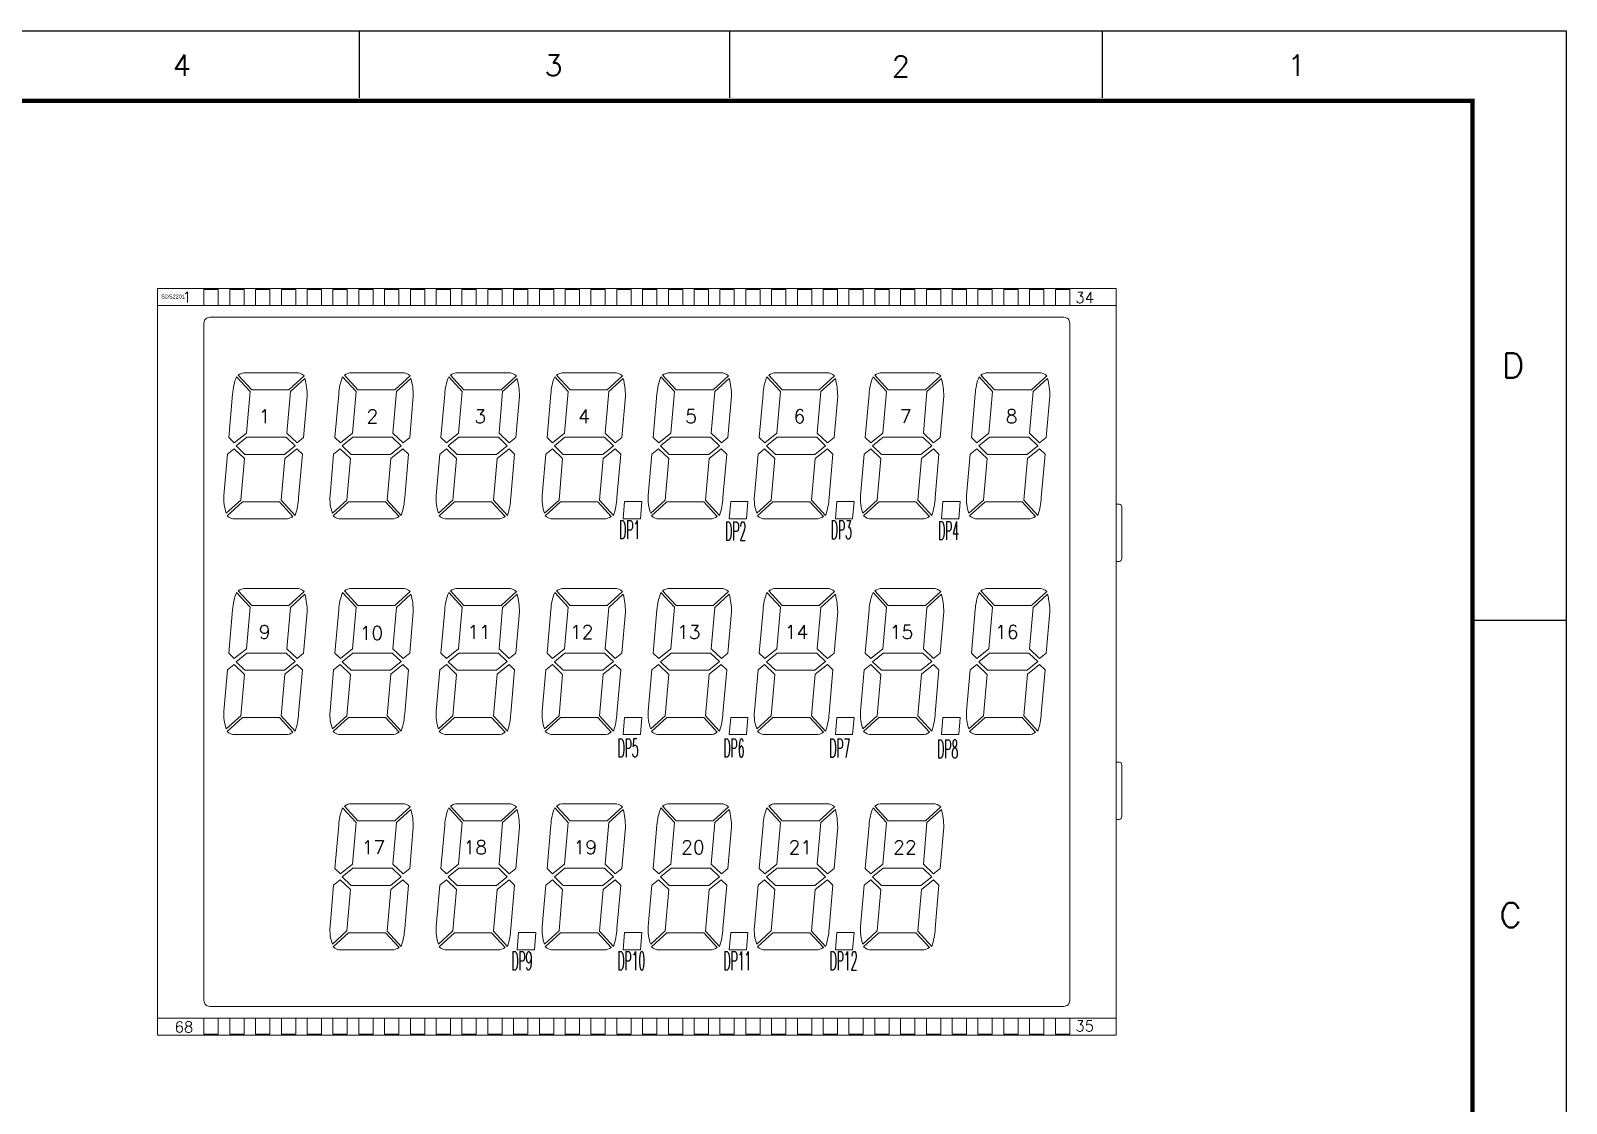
# Model space of a CAD drawing. Header units: millimetres. Extents: x 58 to 1456, y 954 to 1341.
# Drawn here: x 836.2 to 1104.1, y 1153.8 to 1340.9 of the extents above; entities that cross this region are included whole.
import ezdxf

# ---------------------------------------------------------------- set-up
doc = ezdxf.new("R2010")
doc.units = ezdxf.units.MM
doc.layers.add('D', color=4, linetype='Continuous')
doc.layers.add('SPEC', color=2, linetype='Continuous')
doc.layers.add('DIM', color=3, linetype='Continuous', lineweight=9)
doc.styles.add('ROMANS', font='romans.shx', dxfattribs={"width": 0.8, "height": 1.388462})
doc.styles.get("Standard").update_dxf_attribs({"font": 'romans.shx'})
doc.styles.add('style1', font='txt.shx')
doc.styles.add('样式 3', font='swissek.ttf')

msp = doc.modelspace()

# ---------------------------------------------------------------- linework, layer by layer
at = {"lineweight": 13}
for p, q in [((1016.436, 1290.881), (867.436, 1290.881)), ((1017.436, 1171.681), (1017.436, 1289.881))]:
    msp.add_line(p, q, dxfattribs=at)
for points in [[(858.336, 1295.931), (858.336, 1165.631), (1025.536, 1165.631), (1025.536, 1295.931)], [(858.336, 1295.931), (858.336, 1165.631), (1025.536, 1165.631), (1025.536, 1295.931)], [(866.436, 1295.731), (868.936, 1295.731), (868.936, 1292.931), (866.436, 1292.931)], [(870.936, 1295.731), (873.436, 1295.731), (873.436, 1292.931), (870.936, 1292.931)], [(875.436, 1295.731), (877.936, 1295.731), (877.936, 1292.931), (875.436, 1292.931)], [(879.936, 1295.731), (882.436, 1295.731), (882.436, 1292.931), (879.936, 1292.931)], [(884.436, 1295.731), (886.936, 1295.731), (886.936, 1292.931), (884.436, 1292.931)], [(888.936, 1295.731), (891.436, 1295.731), (891.436, 1292.931), (888.936, 1292.931)], [(893.436, 1295.731), (895.936, 1295.731), (895.936, 1292.931), (893.436, 1292.931)], [(897.936, 1295.731), (900.436, 1295.731), (900.436, 1292.931), (897.936, 1292.931)], [(902.436, 1295.731), (904.936, 1295.731), (904.936, 1292.931), (902.436, 1292.931)], [(906.936, 1295.731), (909.436, 1295.731), (909.436, 1292.931), (906.936, 1292.931)], [(911.436, 1295.731), (913.936, 1295.731), (913.936, 1292.931), (911.436, 1292.931)], [(915.936, 1295.731), (918.436, 1295.731), (918.436, 1292.931), (915.936, 1292.931)], [(920.436, 1295.731), (922.936, 1295.731), (922.936, 1292.931), (920.436, 1292.931)], [(924.936, 1295.731), (927.436, 1295.731), (927.436, 1292.931), (924.936, 1292.931)], [(929.436, 1295.731), (931.936, 1295.731), (931.936, 1292.931), (929.436, 1292.931)], [(933.936, 1295.731), (936.436, 1295.731), (936.436, 1292.931), (933.936, 1292.931)], [(938.436, 1295.731), (940.936, 1295.731), (940.936, 1292.931), (938.436, 1292.931)], [(942.936, 1295.731), (945.436, 1295.731), (945.436, 1292.931), (942.936, 1292.931)], [(947.436, 1295.731), (949.936, 1295.731), (949.936, 1292.931), (947.436, 1292.931)], [(951.936, 1295.731), (954.436, 1295.731), (954.436, 1292.931), (951.936, 1292.931)], [(956.436, 1295.731), (958.936, 1295.731), (958.936, 1292.931), (956.436, 1292.931)], [(960.936, 1295.731), (963.436, 1295.731), (963.436, 1292.931), (960.936, 1292.931)], [(965.436, 1295.731), (967.936, 1295.731), (967.936, 1292.931), (965.436, 1292.931)], [(969.936, 1295.731), (972.436, 1295.731), (972.436, 1292.931), (969.936, 1292.931)], [(974.436, 1295.731), (976.936, 1295.731), (976.936, 1292.931), (974.436, 1292.931)], [(978.936, 1295.731), (981.436, 1295.731), (981.436, 1292.931), (978.936, 1292.931)], [(983.436, 1295.731), (985.936, 1295.731), (985.936, 1292.931), (983.436, 1292.931)], [(987.936, 1295.731), (990.436, 1295.731), (990.436, 1292.931), (987.936, 1292.931)], [(992.436, 1295.731), (994.936, 1295.731), (994.936, 1292.931), (992.436, 1292.931)], [(996.936, 1295.731), (999.436, 1295.731), (999.436, 1292.931), (996.936, 1292.931)], [(1001.436, 1295.731), (1003.936, 1295.731), (1003.936, 1292.931), (1001.436, 1292.931)], [(1005.936, 1295.731), (1008.436, 1295.731), (1008.436, 1292.931), (1005.936, 1292.931)], [(1010.436, 1295.731), (1012.936, 1295.731), (1012.936, 1292.931), (1010.436, 1292.931)], [(1014.936, 1295.731), (1017.436, 1295.731), (1017.436, 1292.931), (1014.936, 1292.931)], [(872.031, 1268.436), (873.889, 1269.942), (880.778, 1269.942), (882.333, 1268.462), (880.462, 1266.956), (873.579, 1266.956)], [(890.535, 1268.436), (892.394, 1269.942), (899.282, 1269.942), (900.837, 1268.462), (898.967, 1266.956), (892.084, 1266.956)], [(909.039, 1268.436), (910.898, 1269.942), (917.787, 1269.942), (919.342, 1268.462), (917.471, 1266.956), (910.588, 1266.956)], [(927.544, 1268.436), (929.403, 1269.942), (936.291, 1269.942), (937.846, 1268.462), (935.976, 1266.956), (929.093, 1266.956)], [(946.048, 1268.436), (947.907, 1269.942), (954.796, 1269.942), (956.351, 1268.462), (954.48, 1266.956), (947.597, 1266.956)], [(964.553, 1268.436), (966.412, 1269.942), (973.3, 1269.942), (974.855, 1268.462), (972.984, 1266.956), (966.102, 1266.956)], [(983.057, 1268.436), (984.916, 1269.942), (991.805, 1269.942), (993.36, 1268.462), (991.489, 1266.956), (984.606, 1266.956)], [(1001.562, 1268.436), (1003.421, 1269.942), (1010.309, 1269.942), (1011.864, 1268.462), (1009.993, 1266.956), (1003.111, 1266.956)], [(942.559, 1255.712), (942.817, 1258.721), (939.805, 1258.721), (939.547, 1255.712)], [(961.064, 1255.712), (961.321, 1258.721), (958.309, 1258.721), (958.052, 1255.712)], [(979.568, 1255.712), (979.826, 1258.721), (976.814, 1258.721), (976.556, 1255.712)], [(998.073, 1255.712), (998.33, 1258.721), (995.318, 1258.721), (995.061, 1255.712)], [(872.031, 1230.806), (873.889, 1232.311), (880.778, 1232.311), (882.333, 1230.831), (880.462, 1229.326), (873.579, 1229.326)], [(890.535, 1230.806), (892.394, 1232.311), (899.282, 1232.311), (900.837, 1230.831), (898.967, 1229.326), (892.084, 1229.326)], [(909.039, 1230.806), (910.898, 1232.311), (917.787, 1232.311), (919.342, 1230.831), (917.471, 1229.326), (910.588, 1229.326)], [(927.544, 1230.806), (929.403, 1232.311), (936.291, 1232.311), (937.846, 1230.831), (935.976, 1229.326), (929.093, 1229.326)], [(946.048, 1230.806), (947.907, 1232.311), (954.796, 1232.311), (956.351, 1230.831), (954.48, 1229.326), (947.597, 1229.326)], [(964.553, 1230.806), (966.412, 1232.311), (973.3, 1232.311), (974.855, 1230.831), (972.984, 1229.326), (966.102, 1229.326)], [(983.057, 1230.806), (984.916, 1232.311), (991.805, 1232.311), (993.36, 1230.831), (991.489, 1229.326), (984.606, 1229.326)], [(1001.562, 1230.806), (1003.421, 1232.311), (1010.309, 1232.311), (1011.864, 1230.831), (1009.993, 1229.326), (1003.111, 1229.326)], [(942.559, 1218.081), (942.817, 1221.091), (939.805, 1221.091), (939.547, 1218.081)], [(961.064, 1218.081), (961.321, 1221.091), (958.309, 1221.091), (958.052, 1218.081)], [(979.568, 1218.081), (979.826, 1221.091), (976.814, 1221.091), (976.556, 1218.081)], [(998.073, 1218.081), (998.33, 1221.091), (995.318, 1221.091), (995.061, 1218.081)], [(890.535, 1193.256), (892.394, 1194.761), (899.282, 1194.761), (900.837, 1193.281), (898.967, 1191.776), (892.084, 1191.776)], [(909.039, 1193.256), (910.898, 1194.761), (917.787, 1194.761), (919.342, 1193.281), (917.471, 1191.776), (910.588, 1191.776)], [(927.544, 1193.256), (929.403, 1194.761), (936.291, 1194.761), (937.846, 1193.281), (935.976, 1191.776), (929.093, 1191.776)], [(946.048, 1193.256), (947.907, 1194.761), (954.796, 1194.761), (956.351, 1193.281), (954.48, 1191.776), (947.597, 1191.776)], [(964.553, 1193.256), (966.412, 1194.761), (973.3, 1194.761), (974.855, 1193.281), (972.984, 1191.776), (966.102, 1191.776)], [(983.057, 1193.256), (984.916, 1194.761), (991.805, 1194.761), (993.36, 1193.281), (991.489, 1191.776), (984.606, 1191.776)], [(924.055, 1180.531), (924.313, 1183.541), (921.301, 1183.541), (921.043, 1180.531)], [(942.559, 1180.531), (942.817, 1183.541), (939.805, 1183.541), (939.547, 1180.531)], [(961.064, 1180.531), (961.321, 1183.541), (958.309, 1183.541), (958.052, 1180.531)], [(979.568, 1180.531), (979.826, 1183.541), (976.814, 1183.541), (976.556, 1180.531)], [(866.436, 1165.831), (868.936, 1165.831), (868.936, 1168.631), (866.436, 1168.631)], [(870.936, 1165.831), (873.436, 1165.831), (873.436, 1168.631), (870.936, 1168.631)], [(875.436, 1165.831), (877.936, 1165.831), (877.936, 1168.631), (875.436, 1168.631)], [(879.936, 1165.831), (882.436, 1165.831), (882.436, 1168.631), (879.936, 1168.631)], [(884.436, 1165.831), (886.936, 1165.831), (886.936, 1168.631), (884.436, 1168.631)], [(888.936, 1165.831), (891.436, 1165.831), (891.436, 1168.631), (888.936, 1168.631)], [(893.436, 1165.831), (895.936, 1165.831), (895.936, 1168.631), (893.436, 1168.631)], [(897.936, 1165.831), (900.436, 1165.831), (900.436, 1168.631), (897.936, 1168.631)], [(902.436, 1165.831), (904.936, 1165.831), (904.936, 1168.631), (902.436, 1168.631)], [(906.936, 1165.831), (909.436, 1165.831), (909.436, 1168.631), (906.936, 1168.631)], [(911.436, 1165.831), (913.936, 1165.831), (913.936, 1168.631), (911.436, 1168.631)], [(915.936, 1165.831), (918.436, 1165.831), (918.436, 1168.631), (915.936, 1168.631)], [(920.436, 1165.831), (922.936, 1165.831), (922.936, 1168.631), (920.436, 1168.631)], [(924.936, 1165.831), (927.436, 1165.831), (927.436, 1168.631), (924.936, 1168.631)], [(929.436, 1165.831), (931.936, 1165.831), (931.936, 1168.631), (929.436, 1168.631)], [(933.936, 1165.831), (936.436, 1165.831), (936.436, 1168.631), (933.936, 1168.631)], [(938.436, 1165.831), (940.936, 1165.831), (940.936, 1168.631), (938.436, 1168.631)], [(942.936, 1165.831), (945.436, 1165.831), (945.436, 1168.631), (942.936, 1168.631)], [(947.436, 1165.831), (949.936, 1165.831), (949.936, 1168.631), (947.436, 1168.631)], [(951.936, 1165.831), (954.436, 1165.831), (954.436, 1168.631), (951.936, 1168.631)], [(956.436, 1165.831), (958.936, 1165.831), (958.936, 1168.631), (956.436, 1168.631)], [(960.936, 1165.831), (963.436, 1165.831), (963.436, 1168.631), (960.936, 1168.631)], [(965.436, 1165.831), (967.936, 1165.831), (967.936, 1168.631), (965.436, 1168.631)], [(969.936, 1165.831), (972.436, 1165.831), (972.436, 1168.631), (969.936, 1168.631)], [(974.436, 1165.831), (976.936, 1165.831), (976.936, 1168.631), (974.436, 1168.631)], [(978.936, 1165.831), (981.436, 1165.831), (981.436, 1168.631), (978.936, 1168.631)], [(983.436, 1165.831), (985.936, 1165.831), (985.936, 1168.631), (983.436, 1168.631)], [(987.936, 1165.831), (990.436, 1165.831), (990.436, 1168.631), (987.936, 1168.631)], [(992.436, 1165.831), (994.936, 1165.831), (994.936, 1168.631), (992.436, 1168.631)], [(996.936, 1165.831), (999.436, 1165.831), (999.436, 1168.631), (996.936, 1168.631)], [(1001.436, 1165.831), (1003.936, 1165.831), (1003.936, 1168.631), (1001.436, 1168.631)], [(1005.936, 1165.831), (1008.436, 1165.831), (1008.436, 1168.631), (1005.936, 1168.631)], [(1010.436, 1165.831), (1012.936, 1165.831), (1012.936, 1168.631), (1010.436, 1168.631)], [(1014.936, 1165.831), (1017.436, 1165.831), (1017.436, 1168.631), (1014.936, 1168.631)]]:
    msp.add_lwpolyline(points, close=True, dxfattribs=at)
for points in [[(858.336, 1292.931), (1025.536, 1292.931)], [(858.336, 1168.631), (1025.536, 1168.631)]]:
    msp.add_lwpolyline(points, dxfattribs=at)
for points in [[(866.436, 1289.881), (866.436, 1171.681, 0.4142136), (867.436, 1170.681), (1016.436, 1170.681, 0.4142136), (1017.436, 1171.681), (1017.436, 1289.881, 0.4142136), (1016.436, 1290.881), (867.436, 1290.881, 0.4142136)], [(872.109, 1280.508, 0.0841671), (871.423, 1277.478), (870.76, 1269.9), (871.725, 1268.978), (873.826, 1270.679), (874.461, 1277.942)], [(872.416, 1280.795), (874.77, 1278.226), (881.234, 1278.226), (883.911, 1280.679, 0.1842598), (882.515, 1281.212), (873.671, 1281.212, 0.1617893)], [(890.613, 1280.508, 0.0841671), (889.928, 1277.478), (889.265, 1269.9), (890.229, 1268.978), (892.33, 1270.679), (892.965, 1277.942)], [(890.921, 1280.795), (893.275, 1278.226), (899.739, 1278.226), (902.416, 1280.679, 0.1842598), (901.019, 1281.212), (892.176, 1281.212, 0.1617893)], [(909.118, 1280.508, 0.0841671), (908.432, 1277.478), (907.769, 1269.9), (908.734, 1268.978), (910.834, 1270.679), (911.47, 1277.942)], [(909.425, 1280.795), (911.779, 1278.226), (918.243, 1278.226), (920.92, 1280.679, 0.1842598), (919.524, 1281.212), (910.68, 1281.212, 0.1617893)], [(927.622, 1280.508, 0.0841671), (926.937, 1277.478), (926.273, 1269.9), (927.238, 1268.978), (929.339, 1270.679), (929.974, 1277.942)], [(927.93, 1280.795), (930.284, 1278.226), (936.748, 1278.226), (939.425, 1280.679, 0.1842598), (938.028, 1281.212), (929.184, 1281.212, 0.1617893)], [(946.127, 1280.508, 0.0841671), (945.441, 1277.478), (944.778, 1269.9), (945.743, 1268.978), (947.843, 1270.679), (948.479, 1277.942)], [(946.434, 1280.795), (948.788, 1278.226), (955.252, 1278.226), (957.929, 1280.679, 0.1842598), (956.533, 1281.212), (947.689, 1281.212, 0.1617893)], [(964.631, 1280.508, 0.0841671), (963.945, 1277.478), (963.282, 1269.9), (964.247, 1268.978), (966.348, 1270.679), (966.983, 1277.942)], [(964.939, 1280.795), (967.292, 1278.226), (973.757, 1278.226), (976.434, 1280.679, 0.1842598), (975.037, 1281.212), (966.193, 1281.212, 0.1617893)], [(983.136, 1280.508, 0.0841671), (982.45, 1277.478), (981.787, 1269.9), (982.752, 1268.978), (984.852, 1270.679), (985.488, 1277.942)], [(983.443, 1280.795), (985.797, 1278.226), (992.261, 1278.226), (994.938, 1280.679, 0.1842598), (993.542, 1281.212), (984.698, 1281.212, 0.1617893)], [(1001.64, 1280.508, 0.0841671), (1000.954, 1277.478), (1000.291, 1269.9), (1001.256, 1268.978), (1003.357, 1270.679), (1003.992, 1277.942)], [(1001.947, 1280.795), (1004.301, 1278.226), (1010.765, 1278.226), (1013.442, 1280.679, 0.1842598), (1012.046, 1281.212), (1003.202, 1281.212, 0.1617893)], [(880.884, 1270.67), (882.662, 1268.977), (883.814, 1269.904), (884.444, 1277.113, 0.0590787), (884.035, 1280.223), (881.517, 1277.916)], [(899.388, 1270.67), (901.167, 1268.977), (902.318, 1269.904), (902.949, 1277.113, 0.0590787), (902.54, 1280.223), (900.022, 1277.916)], [(917.892, 1270.67), (919.671, 1268.977), (920.823, 1269.904), (921.453, 1277.113, 0.0590787), (921.044, 1280.223), (918.526, 1277.916)], [(936.397, 1270.67), (938.176, 1268.977), (939.327, 1269.904), (939.958, 1277.113, 0.0590787), (939.549, 1280.223), (937.031, 1277.916)], [(954.901, 1270.67), (956.68, 1268.977), (957.832, 1269.904), (958.462, 1277.113, 0.0590787), (958.053, 1280.223), (955.535, 1277.916)], [(973.406, 1270.67), (975.185, 1268.977), (976.336, 1269.904), (976.967, 1277.113, 0.0590787), (976.558, 1280.223), (974.04, 1277.916)], [(991.91, 1270.67), (993.689, 1268.977), (994.84, 1269.904), (995.471, 1277.113, 0.0590787), (995.062, 1280.223), (992.544, 1277.916)], [(1010.415, 1270.67), (1012.194, 1268.977), (1013.345, 1269.904), (1013.976, 1277.113, 0.0590787), (1013.567, 1280.223), (1011.049, 1277.916)], [(873.479, 1266.221), (871.702, 1267.92), (870.549, 1266.985), (869.919, 1259.785, 0.1077533), (870.328, 1256.698), (872.848, 1259.008)], [(879.905, 1258.982), (882.343, 1256.32, 0.070996), (882.94, 1259.419), (883.604, 1267.002), (882.639, 1267.92), (880.539, 1266.229)], [(891.984, 1266.221), (890.207, 1267.92), (889.053, 1266.985), (888.423, 1259.785, 0.1077533), (888.832, 1256.698), (891.353, 1259.008)], [(898.409, 1258.982), (900.848, 1256.32, 0.070996), (901.445, 1259.419), (902.108, 1267.002), (901.144, 1267.92), (899.043, 1266.229)], [(910.488, 1266.221), (908.711, 1267.92), (907.558, 1266.985), (906.928, 1259.785, 0.1077533), (907.337, 1256.698), (909.857, 1259.008)], [(916.914, 1258.982), (919.352, 1256.32, 0.070996), (919.949, 1259.419), (920.613, 1267.002), (919.648, 1267.92), (917.548, 1266.229)], [(928.993, 1266.221), (927.215, 1267.92), (926.062, 1266.985), (925.432, 1259.785, 0.1077533), (925.841, 1256.698), (928.362, 1259.008)], [(935.418, 1258.982), (937.857, 1256.32, 0.070996), (938.454, 1259.419), (939.117, 1267.002), (938.153, 1267.92), (936.052, 1266.229)], [(947.497, 1266.221), (945.72, 1267.92), (944.567, 1266.985), (943.937, 1259.785, 0.1077533), (944.346, 1256.698), (946.866, 1259.008)], [(953.923, 1258.982), (956.361, 1256.32, 0.070996), (956.958, 1259.419), (957.621, 1267.002), (956.657, 1267.92), (954.557, 1266.229)], [(966.002, 1266.221), (964.224, 1267.92), (963.071, 1266.985), (962.441, 1259.785, 0.1077533), (962.85, 1256.698), (965.37, 1259.008)], [(972.427, 1258.982), (974.866, 1256.32, 0.070996), (975.462, 1259.419), (976.126, 1267.002), (975.161, 1267.92), (973.061, 1266.229)], [(984.506, 1266.221), (982.729, 1267.92), (981.576, 1266.985), (980.946, 1259.785, 0.1077533), (981.355, 1256.698), (983.875, 1259.008)], [(990.931, 1258.982), (993.37, 1256.32, 0.070996), (993.967, 1259.419), (994.63, 1267.002), (993.666, 1267.92), (991.565, 1266.229)], [(1003.01, 1266.221), (1001.233, 1267.92), (1000.08, 1266.985), (999.45, 1259.785, 0.1077533), (999.859, 1256.698), (1002.379, 1259.008)], [(1009.436, 1258.982), (1011.875, 1256.32, 0.070996), (1012.471, 1259.419), (1013.135, 1267.002), (1012.17, 1267.92), (1010.07, 1266.229)], [(881.949, 1256.129), (879.595, 1258.697), (873.131, 1258.697), (870.454, 1256.244, 0.1842598), (871.851, 1255.712), (880.694, 1255.712, 0.1617893)], [(900.454, 1256.129), (898.1, 1258.697), (891.636, 1258.697), (888.959, 1256.244, 0.1842598), (890.355, 1255.712), (899.199, 1255.712, 0.1617893)], [(918.958, 1256.129), (916.604, 1258.697), (910.14, 1258.697), (907.463, 1256.244, 0.1842598), (908.86, 1255.712), (917.703, 1255.712, 0.1617893)], [(937.463, 1256.129), (935.109, 1258.697), (928.645, 1258.697), (925.968, 1256.244, 0.1842598), (927.364, 1255.712), (936.208, 1255.712, 0.1617893)], [(955.967, 1256.129), (953.613, 1258.697), (947.149, 1258.697), (944.472, 1256.244, 0.1842598), (945.869, 1255.712), (954.712, 1255.712, 0.1617893)], [(974.472, 1256.129), (972.118, 1258.697), (965.654, 1258.697), (962.977, 1256.244, 0.1842598), (964.373, 1255.712), (973.217, 1255.712, 0.1617893)], [(992.976, 1256.129), (990.622, 1258.697), (984.158, 1258.697), (981.481, 1256.244, 0.1842598), (982.878, 1255.712), (991.721, 1255.712, 0.1617893)], [(1011.481, 1256.129), (1009.127, 1258.697), (1002.663, 1258.697), (999.985, 1256.244, 0.1842598), (1001.382, 1255.712), (1010.226, 1255.712, 0.1617893)], [(872.109, 1242.878, 0.0841671), (871.423, 1239.848), (870.76, 1232.269), (871.725, 1231.348), (873.826, 1233.049), (874.461, 1240.311)], [(872.416, 1243.164), (874.77, 1240.596), (881.234, 1240.596), (883.911, 1243.049, 0.1842598), (882.515, 1243.581), (873.671, 1243.581, 0.1617893)], [(890.613, 1242.878, 0.0841671), (889.928, 1239.848), (889.265, 1232.269), (890.229, 1231.348), (892.33, 1233.049), (892.965, 1240.311)], [(890.921, 1243.164), (893.275, 1240.596), (899.739, 1240.596), (902.416, 1243.049, 0.1842598), (901.019, 1243.581), (892.176, 1243.581, 0.1617893)], [(909.118, 1242.878, 0.0841671), (908.432, 1239.848), (907.769, 1232.269), (908.734, 1231.348), (910.834, 1233.049), (911.47, 1240.311)], [(909.425, 1243.164), (911.779, 1240.596), (918.243, 1240.596), (920.92, 1243.049, 0.1842598), (919.524, 1243.581), (910.68, 1243.581, 0.1617893)], [(927.622, 1242.878, 0.0841671), (926.937, 1239.848), (926.273, 1232.269), (927.238, 1231.348), (929.339, 1233.049), (929.974, 1240.311)], [(927.93, 1243.164), (930.284, 1240.596), (936.748, 1240.596), (939.425, 1243.049, 0.1842598), (938.028, 1243.581), (929.184, 1243.581, 0.1617893)], [(946.127, 1242.878, 0.0841671), (945.441, 1239.848), (944.778, 1232.269), (945.743, 1231.348), (947.843, 1233.049), (948.479, 1240.311)], [(946.434, 1243.164), (948.788, 1240.596), (955.252, 1240.596), (957.929, 1243.049, 0.1842598), (956.533, 1243.581), (947.689, 1243.581, 0.1617893)], [(964.631, 1242.878, 0.0841671), (963.945, 1239.848), (963.282, 1232.269), (964.247, 1231.348), (966.348, 1233.049), (966.983, 1240.311)], [(964.939, 1243.164), (967.292, 1240.596), (973.757, 1240.596), (976.434, 1243.049, 0.1842598), (975.037, 1243.581), (966.193, 1243.581, 0.1617893)], [(983.136, 1242.878, 0.0841671), (982.45, 1239.848), (981.787, 1232.269), (982.752, 1231.348), (984.852, 1233.049), (985.488, 1240.311)], [(983.443, 1243.164), (985.797, 1240.596), (992.261, 1240.596), (994.938, 1243.049, 0.1842598), (993.542, 1243.581), (984.698, 1243.581, 0.1617893)], [(1001.64, 1242.878, 0.0841671), (1000.954, 1239.848), (1000.291, 1232.269), (1001.256, 1231.348), (1003.357, 1233.049), (1003.992, 1240.311)], [(1001.947, 1243.164), (1004.301, 1240.596), (1010.765, 1240.596), (1013.442, 1243.049, 0.1842598), (1012.046, 1243.581), (1003.202, 1243.581, 0.1617893)], [(880.884, 1233.04), (882.662, 1231.347), (883.814, 1232.274), (884.444, 1239.482, 0.0590787), (884.035, 1242.593), (881.517, 1240.285)], [(899.388, 1233.04), (901.167, 1231.347), (902.318, 1232.274), (902.949, 1239.482, 0.0590787), (902.54, 1242.593), (900.022, 1240.285)], [(917.892, 1233.04), (919.671, 1231.347), (920.823, 1232.274), (921.453, 1239.482, 0.0590787), (921.044, 1242.593), (918.526, 1240.285)], [(936.397, 1233.04), (938.176, 1231.347), (939.327, 1232.274), (939.958, 1239.482, 0.0590787), (939.549, 1242.593), (937.031, 1240.285)], [(954.901, 1233.04), (956.68, 1231.347), (957.832, 1232.274), (958.462, 1239.482, 0.0590787), (958.053, 1242.593), (955.535, 1240.285)], [(973.406, 1233.04), (975.185, 1231.347), (976.336, 1232.274), (976.967, 1239.482, 0.0590787), (976.558, 1242.593), (974.04, 1240.285)], [(991.91, 1233.04), (993.689, 1231.347), (994.84, 1232.274), (995.471, 1239.482, 0.0590787), (995.062, 1242.593), (992.544, 1240.285)], [(1010.415, 1233.04), (1012.194, 1231.347), (1013.345, 1232.274), (1013.976, 1239.482, 0.0590787), (1013.567, 1242.593), (1011.049, 1240.285)], [(873.479, 1228.591), (871.702, 1230.289), (870.549, 1229.355), (869.919, 1222.154, 0.1077533), (870.328, 1219.068), (872.848, 1221.377)], [(879.905, 1221.351), (882.343, 1218.69, 0.070996), (882.94, 1221.789), (883.604, 1229.372), (882.639, 1230.29), (880.539, 1228.599)], [(891.984, 1228.591), (890.207, 1230.289), (889.053, 1229.355), (888.423, 1222.154, 0.1077533), (888.832, 1219.068), (891.353, 1221.377)], [(898.409, 1221.351), (900.848, 1218.69, 0.070996), (901.445, 1221.789), (902.108, 1229.372), (901.144, 1230.29), (899.043, 1228.599)], [(910.488, 1228.591), (908.711, 1230.289), (907.558, 1229.355), (906.928, 1222.154, 0.1077533), (907.337, 1219.068), (909.857, 1221.377)], [(916.914, 1221.351), (919.352, 1218.69, 0.070996), (919.949, 1221.789), (920.613, 1229.372), (919.648, 1230.29), (917.548, 1228.599)], [(928.993, 1228.591), (927.215, 1230.289), (926.062, 1229.355), (925.432, 1222.154, 0.1077533), (925.841, 1219.068), (928.362, 1221.377)], [(935.418, 1221.351), (937.857, 1218.69, 0.070996), (938.454, 1221.789), (939.117, 1229.372), (938.153, 1230.29), (936.052, 1228.599)], [(947.497, 1228.591), (945.72, 1230.289), (944.567, 1229.355), (943.937, 1222.154, 0.1077533), (944.346, 1219.068), (946.866, 1221.377)], [(953.923, 1221.351), (956.361, 1218.69, 0.070996), (956.958, 1221.789), (957.621, 1229.372), (956.657, 1230.29), (954.557, 1228.599)], [(966.002, 1228.591), (964.224, 1230.289), (963.071, 1229.355), (962.441, 1222.154, 0.1077533), (962.85, 1219.068), (965.37, 1221.377)], [(972.427, 1221.351), (974.866, 1218.69, 0.070996), (975.462, 1221.789), (976.126, 1229.372), (975.161, 1230.29), (973.061, 1228.599)], [(984.506, 1228.591), (982.729, 1230.289), (981.576, 1229.355), (980.946, 1222.154, 0.1077533), (981.355, 1219.068), (983.875, 1221.377)], [(990.931, 1221.351), (993.37, 1218.69, 0.070996), (993.967, 1221.789), (994.63, 1229.372), (993.666, 1230.29), (991.565, 1228.599)], [(1003.01, 1228.591), (1001.233, 1230.289), (1000.08, 1229.355), (999.45, 1222.154, 0.1077533), (999.859, 1219.068), (1002.379, 1221.377)], [(1009.436, 1221.351), (1011.875, 1218.69, 0.070996), (1012.471, 1221.789), (1013.135, 1229.372), (1012.17, 1230.29), (1010.07, 1228.599)], [(881.949, 1218.498), (879.595, 1221.067), (873.131, 1221.067), (870.454, 1218.614, 0.1842598), (871.851, 1218.081), (880.694, 1218.081, 0.1617893)], [(900.454, 1218.498), (898.1, 1221.067), (891.636, 1221.067), (888.959, 1218.614, 0.1842598), (890.355, 1218.081), (899.199, 1218.081, 0.1617893)], [(918.958, 1218.498), (916.604, 1221.067), (910.14, 1221.067), (907.463, 1218.614, 0.1842598), (908.86, 1218.081), (917.703, 1218.081, 0.1617893)], [(937.463, 1218.498), (935.109, 1221.067), (928.645, 1221.067), (925.968, 1218.614, 0.1842598), (927.364, 1218.081), (936.208, 1218.081, 0.1617893)], [(955.967, 1218.498), (953.613, 1221.067), (947.149, 1221.067), (944.472, 1218.614, 0.1842598), (945.869, 1218.081), (954.712, 1218.081, 0.1617893)], [(974.472, 1218.498), (972.118, 1221.067), (965.654, 1221.067), (962.977, 1218.614, 0.1842598), (964.373, 1218.081), (973.217, 1218.081, 0.1617893)], [(992.976, 1218.498), (990.622, 1221.067), (984.158, 1221.067), (981.481, 1218.614, 0.1842598), (982.878, 1218.081), (991.721, 1218.081, 0.1617893)], [(1011.481, 1218.498), (1009.127, 1221.067), (1002.663, 1221.067), (999.985, 1218.614, 0.1842598), (1001.382, 1218.081), (1010.226, 1218.081, 0.1617893)], [(890.613, 1205.328, 0.0841671), (889.928, 1202.298), (889.265, 1194.719), (890.229, 1193.798), (892.33, 1195.499), (892.965, 1202.761)], [(890.921, 1205.614), (893.275, 1203.046), (899.739, 1203.046), (902.416, 1205.499, 0.1842598), (901.019, 1206.031), (892.176, 1206.031, 0.1617893)], [(909.118, 1205.328, 0.0841671), (908.432, 1202.298), (907.769, 1194.719), (908.734, 1193.798), (910.834, 1195.499), (911.47, 1202.761)], [(909.425, 1205.614), (911.779, 1203.046), (918.243, 1203.046), (920.92, 1205.499, 0.1842598), (919.524, 1206.031), (910.68, 1206.031, 0.1617893)], [(927.622, 1205.328, 0.0841671), (926.937, 1202.298), (926.273, 1194.719), (927.238, 1193.798), (929.339, 1195.499), (929.974, 1202.761)], [(927.93, 1205.614), (930.284, 1203.046), (936.748, 1203.046), (939.425, 1205.499, 0.1842598), (938.028, 1206.031), (929.184, 1206.031, 0.1617893)], [(946.127, 1205.328, 0.0841671), (945.441, 1202.298), (944.778, 1194.719), (945.743, 1193.798), (947.843, 1195.499), (948.479, 1202.761)], [(946.434, 1205.614), (948.788, 1203.046), (955.252, 1203.046), (957.929, 1205.499, 0.1842598), (956.533, 1206.031), (947.689, 1206.031, 0.1617893)], [(964.631, 1205.328, 0.0841671), (963.945, 1202.298), (963.282, 1194.719), (964.247, 1193.798), (966.348, 1195.499), (966.983, 1202.761)], [(964.939, 1205.614), (967.292, 1203.046), (973.757, 1203.046), (976.434, 1205.499, 0.1842598), (975.037, 1206.031), (966.193, 1206.031, 0.1617893)], [(983.136, 1205.328, 0.0841671), (982.45, 1202.298), (981.787, 1194.719), (982.752, 1193.798), (984.852, 1195.499), (985.488, 1202.761)], [(983.443, 1205.614), (985.797, 1203.046), (992.261, 1203.046), (994.938, 1205.499, 0.1842598), (993.542, 1206.031), (984.698, 1206.031, 0.1617893)], [(899.388, 1195.49), (901.167, 1193.797), (902.318, 1194.724), (902.949, 1201.932, 0.0590787), (902.54, 1205.043), (900.022, 1202.735)], [(917.892, 1195.49), (919.671, 1193.797), (920.823, 1194.724), (921.453, 1201.932, 0.0590787), (921.044, 1205.043), (918.526, 1202.735)], [(936.397, 1195.49), (938.176, 1193.797), (939.327, 1194.724), (939.958, 1201.932, 0.0590787), (939.549, 1205.043), (937.031, 1202.735)], [(954.901, 1195.49), (956.68, 1193.797), (957.832, 1194.724), (958.462, 1201.932, 0.0590787), (958.053, 1205.043), (955.535, 1202.735)], [(973.406, 1195.49), (975.185, 1193.797), (976.336, 1194.724), (976.967, 1201.932, 0.0590787), (976.558, 1205.043), (974.04, 1202.735)], [(991.91, 1195.49), (993.689, 1193.797), (994.84, 1194.724), (995.471, 1201.932, 0.0590787), (995.062, 1205.043), (992.544, 1202.735)], [(891.984, 1191.041), (890.207, 1192.739), (889.053, 1191.805), (888.423, 1184.604, 0.1077533), (888.832, 1181.518), (891.353, 1183.827)], [(898.409, 1183.801), (900.848, 1181.14, 0.070996), (901.445, 1184.239), (902.108, 1191.822), (901.144, 1192.74), (899.043, 1191.049)], [(910.488, 1191.041), (908.711, 1192.739), (907.558, 1191.805), (906.928, 1184.604, 0.1077533), (907.337, 1181.518), (909.857, 1183.827)], [(916.914, 1183.801), (919.352, 1181.14, 0.070996), (919.949, 1184.239), (920.613, 1191.822), (919.648, 1192.74), (917.548, 1191.049)], [(928.993, 1191.041), (927.215, 1192.739), (926.062, 1191.805), (925.432, 1184.604, 0.1077533), (925.841, 1181.518), (928.362, 1183.827)], [(935.418, 1183.801), (937.857, 1181.14, 0.070996), (938.454, 1184.239), (939.117, 1191.822), (938.153, 1192.74), (936.052, 1191.049)], [(947.497, 1191.041), (945.72, 1192.739), (944.567, 1191.805), (943.937, 1184.604, 0.1077533), (944.346, 1181.518), (946.866, 1183.827)], [(953.923, 1183.801), (956.361, 1181.14, 0.070996), (956.958, 1184.239), (957.621, 1191.822), (956.657, 1192.74), (954.557, 1191.049)], [(966.002, 1191.041), (964.224, 1192.739), (963.071, 1191.805), (962.441, 1184.604, 0.1077533), (962.85, 1181.518), (965.37, 1183.827)], [(972.427, 1183.801), (974.866, 1181.14, 0.070996), (975.462, 1184.239), (976.126, 1191.822), (975.161, 1192.74), (973.061, 1191.049)], [(984.506, 1191.041), (982.729, 1192.739), (981.576, 1191.805), (980.946, 1184.604, 0.1077533), (981.355, 1181.518), (983.875, 1183.827)], [(990.931, 1183.801), (993.37, 1181.14, 0.070996), (993.967, 1184.239), (994.63, 1191.822), (993.666, 1192.74), (991.565, 1191.049)], [(900.454, 1180.948), (898.1, 1183.517), (891.636, 1183.517), (888.959, 1181.064, 0.1842598), (890.355, 1180.531), (899.199, 1180.531, 0.1617893)], [(918.958, 1180.948), (916.604, 1183.517), (910.14, 1183.517), (907.463, 1181.064, 0.1842598), (908.86, 1180.531), (917.703, 1180.531, 0.1617893)], [(937.463, 1180.948), (935.109, 1183.517), (928.645, 1183.517), (925.968, 1181.064, 0.1842598), (927.364, 1180.531), (936.208, 1180.531, 0.1617893)], [(955.967, 1180.948), (953.613, 1183.517), (947.149, 1183.517), (944.472, 1181.064, 0.1842598), (945.869, 1180.531), (954.712, 1180.531, 0.1617893)], [(974.472, 1180.948), (972.118, 1183.517), (965.654, 1183.517), (962.977, 1181.064, 0.1842598), (964.373, 1180.531), (973.217, 1180.531, 0.1617893)], [(992.976, 1180.948), (990.622, 1183.517), (984.158, 1183.517), (981.481, 1181.064, 0.1842598), (982.878, 1180.531), (991.721, 1180.531, 0.1617893)]]:
    msp.add_lwpolyline(points, format="xyb", close=True, dxfattribs=at)
for points in [[(1025.536, 1248.281), (1026.036, 1248.281, 0.4142136), (1026.536, 1248.781), (1026.536, 1257.781, 0.4142136), (1026.036, 1258.281), (1025.536, 1258.281)], [(1025.536, 1248.281), (1026.036, 1248.281, 0.4142136), (1026.536, 1248.781), (1026.536, 1257.781, 0.4142136), (1026.036, 1258.281), (1025.536, 1258.281)], [(1025.536, 1203.281), (1026.036, 1203.281, 0.4142136), (1026.536, 1203.781), (1026.536, 1212.781, 0.4142136), (1026.036, 1213.281), (1025.536, 1213.281)], [(1025.536, 1203.281), (1026.036, 1203.281, 0.4142136), (1026.536, 1203.781), (1026.536, 1212.781, 0.4142136), (1026.036, 1213.281), (1025.536, 1213.281)]]:
    msp.add_lwpolyline(points, format="xyb", dxfattribs=at)
for centre, start, end in [((1016.436, 1289.881), 0, 90), ((1016.436, 1171.681), 270, 0)]:
    msp.add_arc(centre, 1, start, end, dxfattribs=at)
at = {"layer": 'SPEC', "color": 0}
for p, q in [((556.633, 1340.875), (1104.05, 1340.875)), ((893.526, 1340.875), (893.526, 1329.169)), ((958.121, 1340.875), (958.121, 1329.169)), ((1023.099, 1340.875), (1023.099, 1329.169)), ((1104.05, 1340.875), (1104.05, 953.802)), ((1087.682, 1238.044), (1104.05, 1238.044))]:
    msp.add_line(p, q, dxfattribs=at)
at = {"layer": 'SPEC', "color": 0, "const_width": 0.719}
msp.add_lwpolyline([(1087.682, 1328.637), (570.417, 1328.637), (570.417, 966.04), (1087.682, 966.04), (1087.682, 1328.637)], dxfattribs=at)

# ---------------------------------------------------------------- texts
at = {"lineweight": 13, "insert": (858.96, 1294.853), "char_height": 0.6933, "width": 7.17608, "attachment_point": 1, "style": '样式 3'}
msp.add_mtext('SDS2201', dxfattribs=at)
at = {"layer": 'D', "lineweight": 13}
for s, height, p in [('1', 2.395, (875.994, 1272.417)), ('2', 2.395, (894.79, 1272.417)), ('3', 2.395, (913.586, 1272.417)), ('4', 2.395, (931.699, 1272.417)), ('5', 2.395, (950.371, 1272.417)), ('6', 2.395, (969.272, 1272.417)), ('7', 2.395, (987.8, 1272.417)), ('8', 2.395, (1006.266, 1272.417)), ('9', 2.395, (875.994, 1234.787)), ('10', 2.3949, (893.573, 1234.623)), ('11', 2.3949, (912.349, 1234.787)), ('12', 2.3949, (930.255, 1234.787)), ('13', 2.3949, (948.922, 1234.787)), ('14', 2.3949, (967.727, 1234.787)), ('15', 2.3949, (986.041, 1234.787)), ('16', 2.3949, (1004.411, 1234.787)), ('17', 2.3949, (893.93, 1197.237)), ('18', 2.3949, (911.704, 1197.237)), ('19', 2.3949, (930.886, 1197.237)), ('20', 2.3949, (949.66, 1197.237)), ('21', 2.3949, (968.399, 1197.237)), ('22', 2.3949, (986.644, 1197.237))]:
    msp.add_text(s, height=height, dxfattribs=at).set_placement(p)
at = {"layer": 'D', "color": 1, "lineweight": 13, "style": 'style1', "width": 0.43}
for s, p in [('DP1', (938.851, 1252.212)), ('DP2', (957.331, 1251.958))]:
    msp.add_text(s, height=3.2151, dxfattribs=at).set_placement(p)
at = {"layer": 'D', "color": 1, "style": 'style1', "width": 0.43}
for s, p in [('DP3', (975.779, 1252.203)), ('DP4', (994.46, 1252.065)), ('DP5', (938.58, 1214.124)), ('DP6', (957.031, 1214.124)), ('DP7', (975.494, 1214.112)), ('DP8', (994.313, 1213.956)), ('DP9', (920.039, 1177.006)), ('DP10', (938.544, 1177.006)), ('DP11', (957.048, 1177.006)), ('DP12', (975.553, 1177.006))]:
    msp.add_text(s, height=3.2151, dxfattribs=at).set_placement(p)
at = {"layer": 'DIM'}
for s, height, p in [('1', 1.895, (862.69, 1293.443)), ('34', 1.8949, (1018.426, 1293.37)), ('68', 1.8949, (861.305, 1166.138)), ('35', 1.8949, (1018.426, 1166.298))]:
    msp.add_text(s, height=height, dxfattribs=at).set_placement(p)
at = {"layer": 'SPEC', "color": 0, "style": 'ROMANS'}
for s, height, p in [('4', 3.658, (861.021, 1333.004)), ('3', 3.658, (925.824, 1333.004)), ('1', 3.658, (1055.43, 1333.004)), ('2', 3.655, (986.419, 1332.843)), ('D', 4.307, (1092.839, 1280.338)), ('C', 4.307, (1092.391, 1184.435))]:
    msp.add_text(s, height=height, dxfattribs=at).set_placement(p)

doc.saveas('drawing.dxf')
